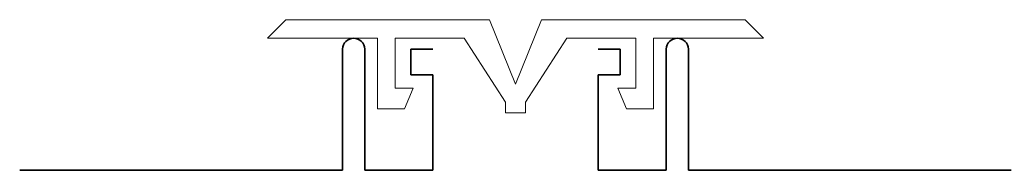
# Model space of a CAD drawing. Header units: metres. Extents: x -45 to 45, y 1 to 14.7.
import ezdxf

# ---------------------------------------------------------------- set-up
doc = ezdxf.new("R2010")
doc.units = ezdxf.units.M
doc.layers.add('A-DETL-GENF', color=92, linetype='Continuous', lineweight=18)

# ---------------------------------------------------------------- blocks, each defined once
blk = doc.blocks.new('42 dilatatieprofiel droogbouw - type 3226-2167145-00_0 Basismaterialen')
at = {"layer": 'A-DETL-GENF'}
for p, q in [((-20.846, 14.668), (-22.514, 13)), ((-2.361, 14.668), (-20.846, 14.668)), ((0, 8.825), (-2.361, 14.668)), ((2.361, 14.668), (0, 8.825)), ((20.846, 14.668), (2.361, 14.668)), ((22.514, 13), (20.846, 14.668)), ((-22.514, 13), (-12.514, 13)), ((-12.514, 13), (-12.514, 6.576)), ((-10.92, 8.454), (-10.92, 13)), ((-10.92, 13), (-4.669, 13)), ((-4.669, 13), (-0.9, 7.195)), ((0.9, 7.195), (4.669, 13)), ((4.669, 13), (10.92, 13)), ((10.92, 13), (10.92, 8.454)), ((12.514, 6.576), (12.514, 13)), ((12.514, 13), (22.514, 13)), ((-9.288, 8.454), (-10.92, 8.454)), ((-10.066, 6.576), (-9.288, 8.454)), ((10.92, 8.454), (9.288, 8.454)), ((9.288, 8.454), (10.066, 6.576)), ((-12.514, 6.576), (-10.066, 6.576)), ((-0.9, 7.195), (-0.9, 6.213)), ((0.9, 6.213), (0.9, 7.195)), ((10.066, 6.576), (12.514, 6.576)), ((-0.9, 6.213), (0, 6.213)), ((0, 6.213), (0.9, 6.213))]:
    blk.add_line(p, q, dxfattribs=at)
at = {"layer": 'A-DETL-GENF', "lineweight": 35}
for p, q in [((-15.692, 12.001), (-15.692, 1)), ((-13.692, 12.001), (-13.692, 1)), ((-9.5, 9.676), (-9.5, 12)), ((-9.5, 12), (-7.5, 12)), ((9.5, 12), (7.5, 12)), ((9.5, 9.676), (9.5, 12)), ((13.692, 12.001), (13.692, 1)), ((15.692, 12.001), (15.692, 1)), ((-7.5, 9.676), (-9.5, 9.676)), ((-7.5, 1), (-7.5, 9.676)), ((7.5, 1), (7.5, 9.676)), ((7.5, 9.676), (9.5, 9.676)), ((-45, 1), (-15.692, 1)), ((-13.692, 1), (-7.5, 1)), ((13.692, 1), (7.5, 1)), ((45, 1), (15.692, 1))]:
    blk.add_line(p, q, dxfattribs=at)
for centre, start in [((-14.692, 12.001), 360), ((14.692, 12.001), 0)]:
    blk.add_arc(centre, 1, start, 180, dxfattribs=at)

msp = doc.modelspace()

# ---------------------------------------------------------------- block references
msp.add_blockref('42 dilatatieprofiel droogbouw - type 3226-2167145-00_0 Basismaterialen', (0, 0))

doc.saveas('drawing.dxf')
